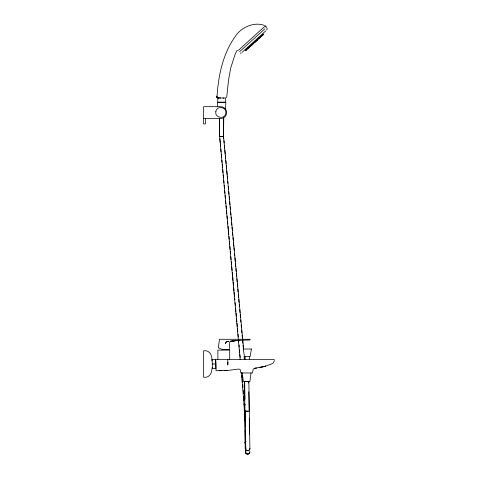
<?xml version="1.0" encoding="UTF-8"?>
<svg xmlns="http://www.w3.org/2000/svg" width="478" height="478" viewBox="0 0 478 478"><rect width="100%" height="100%" fill="white"/><g stroke="black" fill="none" stroke-linecap="round" stroke-linejoin="round"><path stroke-width="0.72" d="M266.581 29.947L267.136 29.218L267.083 28.13M227.833 364.887L227.785 359.348M227.809 364.875L227.887 362.187M225.532 109.665L225.819 102.459L217.538 102.459L217.705 106.779M250.998 372.96L249.91 381.528L243.368 381.528L242.274 372.96M211.903 368.849C212.083 373.539 208.713 378.289 203.622 377.214L203.622 350.828C208.713 349.753 212.083 354.503 211.903 359.193M274.378 360.436L273.607 362.569L272.454 363.579M226.65 97.721L228.58 79.898L230.701 68.067L235.2 54.056L236.682 50.973L237.656 50.429M246.074 450.378L245.74 450.844A2.271 2.235 2.8 0 0 245.794 453.042L246.618 453.831A2.169 2.133 2.8 0 0 248.817 453.783L249.606 452.959A2.271 2.235 2.8 0 0 249.785 451.28M245.979 450.378L245.638 450.844A2.276 2.235 -5.2 0 0 245.68 453.042L246.499 453.831A2.169 2.127 -5.2 0 0 248.703 453.783L249.492 452.959A2.276 2.235 -5.2 0 0 249.701 452.421M245.023 410.889L245.507 448.926M265.165 26.069L238.367 50.345M266.569 27.264L266.031 27.748M242.185 52.245L265.81 30.843M246.039 49.796L246.606 49.276M246.505 49.371L246.833 49.073M248.034 47.985L247.329 48.625M248.303 47.74L249.062 47.053L248.775 47.316M251.117 45.189L249.223 46.904L249.546 46.617M249.916 46.276L250.681 45.583M251.016 45.279L251.344 44.986M252.247 44.167L251.213 45.099M252.557 43.886L252.312 44.107M253.543 42.99L254.84 41.819M255.252 41.449L254.499 42.124L254.894 41.771M255.455 41.257L255.885 40.875M256.041 40.732L256.638 40.188M257.469 39.435L256.477 40.337M257.977 38.975L258.58 38.431M258.789 38.24L259.59 37.511L259.261 37.816M260.474 36.716L259.291 37.786M260.863 36.364L261.329 35.946M261.574 35.719L260.259 36.908L263.414 34.052L263.145 34.297M245.477 50.298L245.907 49.909M246.929 48.983L247.293 48.654M247.849 48.153L248.518 47.543L248.196 47.836M249.725 46.45L250.072 46.133M250.209 46.013L250.956 45.338M252.593 43.857L253.788 42.769L253.089 43.408M254.989 41.682L255.933 40.827M257.785 39.154L257.487 39.417M259.07 37.983L258.532 38.479M246.726 49.706L246.983 49.473M251.279 45.577L252.02 44.908M252.605 44.376L253.549 43.522M255.437 41.813L254.762 42.422L255.324 41.915M256.578 40.773L255.676 41.592L256.483 40.863M256.961 40.433L257.69 39.77M258.461 39.071L259.118 38.473L258.807 38.76M259.435 38.192L259.769 37.887M260.05 37.631L260.695 37.045M261.161 36.627L261.478 36.34M261.37 36.436L261.974 35.892M262.822 35.121L262.506 35.408M263.139 34.834L262.691 35.241M246.14 50.232L246.624 49.796L246.045 50.321M250.878 45.942L250.149 46.605L251.303 45.553M251.936 44.986L252.366 44.591M252.671 44.317L253.394 43.659M257.027 40.367L257.493 39.949L257.242 40.176M259.554 38.079L259.65 37.995M260.546 37.182L259.972 37.702L260.701 37.045M261.263 36.531L261.711 36.125M263.008 34.954L263.294 34.697M239.663 51.636L264.776 28.889M245.471 50.304L246.14 49.7M249.152 46.969L249.57 46.593M251.213 45.105L251.559 44.789M255.031 41.646L255.377 41.335M255.485 41.233L256.142 40.642M247.293 49.186L248.184 48.38M248.524 48.075L249.88 46.844M251.494 45.38L251.798 45.105M251.87 45.04L252.211 44.735M253.764 43.331L254.398 42.751M257.947 39.543L258.096 39.399M249.11 453.269L248.703 453.592A1.954 1.918 2.8 0 1 248.231 453.801M248.99 453.269L248.59 453.592A1.954 1.918 -5.2 0 1 248.112 453.801M244.557 404.842L244.061 404.788L244.539 404.681M248.745 450.354L249.45 449.708A2.031 1.751 0 0 0 249.636 449.284M241.259 52.879L240.255 53.249M246.056 441.469L245.25 441.977A2.306 1.392 -0.5 0 0 245.035 443.01L245.608 443.614M226.966 341.597L226.279 341.913L225.467 343.485L226.279 341.913L228.705 341.196L227.51 341.453M245.19 448.788L244.808 422.134L244.067 404.902L244.551 404.824M244.515 409.228L244.288 404.89L245.178 404.884M271.886 363.788L270.375 364.356M269.98 364.505L265.015 366.381M219.599 118.305L219.599 136.439L220.179 136.463M222.569 136.367L223.561 136.26L223.561 117.642M249.934 339.995L238.229 340.336M259.446 367.606L265.684 366.166L254.66 368.299L255.951 368.102M265.672 366.166L259.201 367.642M234.208 340.736L230.713 341.411L234.608 340.677L229.978 341.782L229.506 342.863L229.565 344.937M218.643 97.99L225.556 97.96L225.556 102.125L217.795 102.125L217.795 97.871L218.721 98.026L216.964 97.661C218.213 75.393 223.142 51.827 237.172 33.866C243.469 26.38 255.061 21.779 264.436 25.483M224.797 370.689L227.08 370.217L224.552 370.689M230.719 341.34L232.995 340.91M238.522 340.336L231.997 341.095L239.036 340.318L233.467 340.85L233.766 340.802M259.602 367.582L260.892 367.349M231.991 341.101L233.533 340.838M230.008 341.22L231.203 341.029M256.555 368.018L253.262 368.986L252.42 372.96L240.858 372.96L240.267 369.614L238.964 369.034L226.458 370.611L216.062 370.689L215.656 359.348L211.969 359.45L211.987 360.759M219.671 136.397L240.189 359.767M223.483 136.302L223.782 117.636M248.178 411.128L249.361 410.877L248.841 381.486L248.369 381.498M218.141 97.984L217.795 97.871M236.568 340.461L237.566 340.384L236.042 340.497L236.682 340.438M247.706 411.164L248.291 411.152M219.575 97.984L220.597 98.02M221.009 136.451L222.676 136.367M221.577 136.427L222.151 136.397M245.465 411.086L244.963 410.966L244.437 381.564L244.933 381.558M237.494 340.384L238.498 340.336M238.122 340.348L239.341 340.318M219.318 370.689L221.983 370.581L219.097 370.689M247.765 411.194L245.274 411.104M238.42 340.33L239.036 340.318M220.478 136.469L221.063 136.445M212.369 368.592L212.316 364.015L215.853 363.919L215.656 359.348L274.378 359.348M248.213 381.504L248.62 381.492L248.644 382.962M220.023 136.481L220.585 136.457M247.24 381.522L245.567 381.552M246.152 381.54L244.658 381.564L244.969 399.202M245.178 404.932L244.067 404.902M239.179 340.318L238.618 340.324L239.866 340.318M247.198 411.211L246.092 411.194M203.622 118.496L220.74 118.496A5.903 5.903 0 0 0 226.644 112.587A5.903 5.903 0 0 0 220.74 106.684L203.622 106.684L203.622 123.927L205.385 123.927L205.385 118.496M250.335 339.284L219.48 339.284L218.297 347.751L222.509 349.573L229.709 349.639M223.023 98.086L224.009 98.127M219.599 136.439L219.378 118.305M218.936 97.918L219.127 97.93M265.631 26.039L266.168 26.374L265.619 26.021M246.762 450.401L246.021 449.78A2.031 1.751 0 0 1 245.967 448.053M246.726 453.634L245.979 452.929A2.043 2.008 2.8 0 1 245.931 450.945M249.277 410.805L249.91 448.83M245.256 411.026L245.459 426.298M245.447 443.267L245.25 442.969A2.073 1.255 -0.5 0 1 245.441 442.042M242.262 379.514L242.549 382.292M243.613 349L223.483 136.224L223.764 138.465M244.3 356.403L244.575 359.366M223.973 140.669L224.176 142.88M224.451 145.82L224.732 148.766M224.869 150.235L225.21 153.916M225.347 155.386L225.622 158.332M241.163 325.016L241.432 327.914M241.635 330.089L241.904 332.987M242.107 335.162L242.376 338.06M242.579 340.234L242.848 343.132M243.051 345.319L243.392 349.024M244.079 356.427L244.288 358.643M225.831 160.542L226.106 163.488M226.309 165.699L226.584 168.644M226.793 170.855L227.14 174.536M227.277 176.006L227.552 178.957M227.755 181.162L227.964 183.373M228.239 186.312L228.514 189.246M228.717 191.445L228.992 194.385M229.195 196.583L229.47 199.517M229.679 201.722L229.948 204.656M230.157 206.86L230.426 209.776M230.635 211.969L230.904 214.891M231.107 217.084L231.382 220.005M231.585 222.192L231.86 225.114M232.063 227.307L232.338 230.229M232.541 232.404L232.81 235.313M233.013 237.488L233.282 240.392M233.485 242.573L233.826 246.2M233.963 247.652L234.232 250.556M234.501 253.465L234.704 255.628M234.907 257.791L235.242 261.394M235.445 263.557L235.714 266.443M235.911 268.606L236.18 271.492M236.383 273.655L236.652 276.541M236.861 278.752L237.136 281.709M237.339 283.92L237.614 286.878M237.823 289.094L238.098 292.046M238.301 294.263L238.576 297.214M238.785 299.431L239.054 302.359M239.257 304.552L239.466 306.751M239.735 309.678L240.01 312.606M240.213 314.799L240.488 317.727M240.691 319.925L240.894 322.118M242.758 384.455L243.033 387.401M219.802 138.668L220.149 142.372M220.292 143.854L220.567 146.824M220.776 149.046L221.051 152.016M221.26 154.239L221.535 157.202M221.816 160.172L222.019 162.383M222.228 164.587L222.503 167.539M222.712 169.744L222.987 172.695M223.19 174.9L223.465 177.852M223.674 180.057L223.949 183.002M224.152 185.207L224.427 188.147M224.636 190.346L224.911 193.279M225.114 195.484L225.389 198.418M225.592 200.623L225.867 203.556M226.07 205.755L226.345 208.683M226.548 210.876L226.823 213.797M227.026 215.99L227.301 218.906M227.504 221.099L227.779 224.021M227.982 226.214L228.257 229.135M228.388 230.593L228.729 234.226M228.932 236.401L229.201 239.305M229.404 241.486L229.679 244.389M229.882 246.564L230.151 249.474M230.354 251.649L230.557 253.83M230.826 256.71L231.095 259.596M231.298 261.759L231.561 264.645M231.764 266.808L232.099 270.411M232.302 272.574L232.571 275.459M232.708 276.899L233.049 280.592M233.186 282.074L233.533 285.766M233.67 287.242L234.011 290.935M234.148 292.411L234.495 296.103M234.698 298.32L234.835 299.796M235.11 302.723L235.379 305.651M235.588 307.844L235.929 311.507M236.06 312.971L236.401 316.627M236.604 318.82L236.879 321.748M237.016 323.206L237.351 326.827M237.488 328.278L237.823 331.899M238.026 334.074L238.295 336.972M238.564 339.87L238.767 342.045M239.036 344.943L239.239 347.159M239.448 349.382L239.723 352.346M239.926 354.562L240.201 357.526M241.844 375.2L242.113 378.128M241.354 372.296L244.061 404.788M243.266 390.168L243.541 393.555M243.738 396.358L244.025 400.564M244.198 403.372L244.282 404.776M212.118 359.444L212.316 364.015M212.172 367.289L212.226 368.598L215.907 368.496L215.853 363.919M244.712 413.56L244.981 420.706M245.411 448.782L245.196 430.296M249.277 424.787L249.408 432.913M248.799 391.775L249.128 410.148M249.277 418.202L249.546 434.161M245.692 442.903L245.728 448.926M249.522 356.427L249.522 359.348M245.118 356.427L245.118 359.348M229.691 359.348L229.691 350.099L217.878 350.099L217.878 359.348M229.512 345.295L229.512 348.593M249.486 452.367A2.049 2.014 -5.2 0 1 249.301 452.851M247.09 453.825A1.954 1.918 -5.2 0 1 246.606 453.634L245.865 452.929A2.049 2.014 -5.2 0 1 245.662 452.457M245.638 451.429A2.049 2.014 -5.2 0 1 245.829 450.945M249.6 452.367A2.043 2.008 2.8 0 1 249.414 452.851M245.776 447.958A2.259 1.948 0 0 0 245.829 449.882L246.66 450.569A2.175 1.876 0 0 0 248.859 450.521L249.641 449.798A2.259 1.948 0 0 0 249.821 448.334M248.273 450.539A1.96 1.691 0 0 1 247.246 450.563M215.817 111.661C214.514 118.042 225.06 119.715 225.795 113.244C227.098 106.863 216.546 105.19 215.817 111.661M251.386 349.018L250.185 356.427L244.461 356.427L243.26 349.018L251.386 349.018M216.988 97.661L216.833 96.072L216.964 97.661"/></g></svg>
